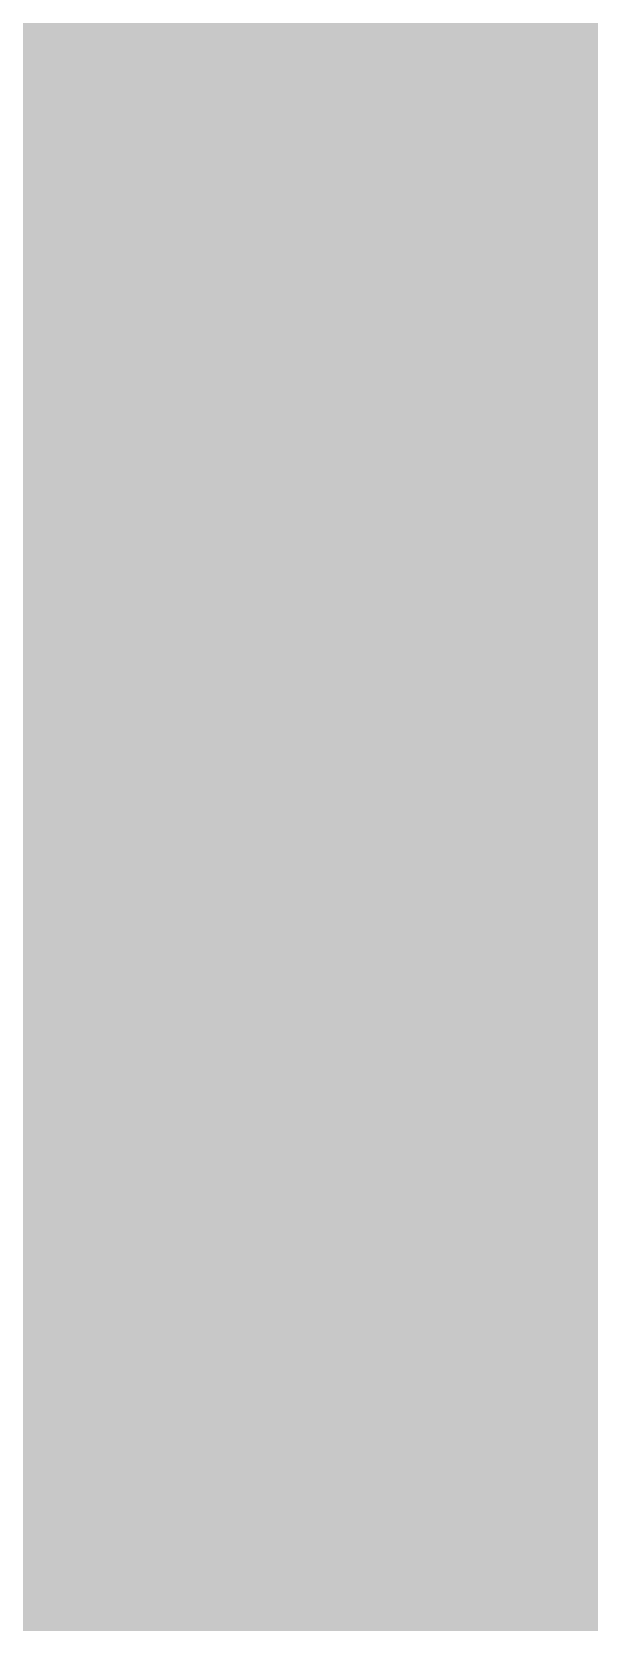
# Model space of a CAD drawing. Extents: x -5280327 to 29700, y -3925683 to 5564800.
# Drawn here: x 18064.4 to 18201.4, y 2974 to 3365.2 of the extents above; entities that cross this region are included whole.
import ezdxf

# ---------------------------------------------------------------- set-up
doc = ezdxf.new("R2010")
doc.units = 0
doc.linetypes.add('6', pattern=[2640.8740234375, 1320.43701171875, -1320.43701171875])
doc.layers.get('0').update_dxf_attribs({"linetype": 'CONTINUOUS'})

msp = doc.modelspace()

# ---------------------------------------------------------------- linework, layer by layer
at = {"color": 7, "linetype": '6', "const_width": 10343.08203125}
msp.add_lwpolyline([(0, 29405.619140625), (24528.31640625, 0)], dxfattribs=at)
msp.add_lwpolyline([(0, 29405.619140625), (24528.31640625, 0)], dxfattribs=at)
at = {"layer": 'PUNTOS GEODESICOS', "color": 7, "const_width": 33.25140380859375}
for points in [[(18044.95158983993, 3244.087355596919), (18048.12786240194, 3244.0876552074747), (18048.12786240194, 3244.0876552074747), (18051.6061423335, 3243.3833675970745), (18054.44139855714, 3242.0725184529765), (18056.633573664825, 3240.1551193744203), (18056.633573664825, 3240.1551193744203), (18058.128437740168, 3237.6982037550006), (18058.871806645933, 3234.76879506695), (18058.863621179953, 3231.3669065873864), (18058.786831309568, 3230.639280211991), (18058.786831309568, 3230.639280211991), (18058.36569328525, 3228.5531750764667), (18057.56735701087, 3226.701022743801), (18056.39176319534, 3225.0828389714516), (18056.39176319534, 3225.0828389714516), (18054.877582168032, 3223.7422277096825), (18053.063529371797, 3222.7227802152515), (18050.949546541426, 3222.024513339884), (18050.949546541426, 3222.024513339884), (18053.097549010086, 3221.060394365794), (18054.837860534437, 3219.6862745048106), (18056.170423271014, 3217.9021716299767), (18056.170423271014, 3217.9021716299767), (18057.060863724924, 3215.769616791042), (18057.474853943328, 3213.3501260827625), (18057.412334988505, 3210.6437190560578), (18057.335545118116, 3209.916092680662), (18057.335545118116, 3209.916092680662), (18056.591506679964, 3206.384090493236), (18055.174289118087, 3203.508981786635), (18053.083833734137, 3201.2907883732673), (18053.083833734137, 3201.2907883732673), (18050.390906116212, 3199.786757608742), (18047.166316024366, 3199.0541178813587)], [(18046.490417834088, 3225.3767169494154), (18048.113689414236, 3225.379122588005), (18049.50713564473, 3225.7532044223153), (18050.670700104652, 3226.4989788663647), (18050.670700104652, 3226.4989788663647), (18051.577609128857, 3227.58861474765), (18052.20113334725, 3228.994268710818), (18052.541215370038, 3230.715956586278), (18052.68519637502, 3232.080255976313), (18052.68519637502, 3232.080255976313), (18052.688009238576, 3233.704699471808), (18052.32963329718, 3235.101575363645), (18051.61001088975, 3236.270897804356), (18051.61001088975, 3236.270897804356), (18050.55325367184, 3237.182871848233), (18049.183517427613, 3237.8076927011566), (18047.500745136604, 3238.14537342139)], [(18090.31158828665, 3194.1431461104903), (18090.31158828665, 3194.1431461104903), (18087.944075058236, 3194.5445805574677), (18085.81373202429, 3195.224121955477), (18083.920491249006, 3196.181795691534), (18083.920491249006, 3196.181795691534), (18082.282794876428, 3197.3986225640256), (18080.919136228134, 3198.855604404029), (18079.82944897781, 3200.5527657231446), (18079.82944897781, 3200.5527657231446), (18079.024286719432, 3202.4770691216013), (18078.514253472214, 3204.6154593265833), (18078.299283821732, 3206.9679593177166), (18078.299283821732, 3206.9679593177166), (18084.605378841108, 3206.302447090969), (18084.605378841108, 3206.302447090969), (18084.605378841108, 3206.302447090969), (18084.860728639662, 3204.526440631504), (18085.461941893318, 3203.0579459987425), (18086.408951455065, 3201.8969857346024), (18086.408951455065, 3201.8969857346024), (18087.65885273038, 3201.0242429463924), (18089.168793419354, 3200.4203825036216), (18090.938705551987, 3200.085427969526), (18090.938705551987, 3200.085427969526), (18092.84768997015, 3200.067901299147), (18094.491935176018, 3200.4461685623387), (18095.87137178617, 3201.2202535411907), (18095.87137178617, 3201.2202535411907), (18096.94539753438, 3202.3603777769645), (18097.673464594263, 3203.836744646075), (18098.05550243797, 3205.6493773470024), (18098.196283865116, 3206.983359023069), (18098.196283865116, 3206.983359023069), (18098.232629944352, 3209.0385505792688), (18097.87674934644, 3210.7979170901235), (18097.128571217527, 3212.261479930333), (18097.128571217527, 3212.261479930333), (18096.014866345744, 3213.3923505988905), (18094.562459808603, 3214.153625129136), (18092.771281424775, 3214.545323655599), (18089.648551681486, 3214.874880166058), (18090.269269791148, 3220.756526451256), (18093.391999534433, 3220.426969940797), (18093.391999534433, 3220.426969940797), (18095.01526710227, 3220.429376090045), (18096.408717862574, 3220.803457413697), (18097.572281804998, 3221.5492318577462), (18097.572281804998, 3221.5492318577462), (18098.47918681689, 3222.6388681767385), (18099.102715565095, 3224.0445217021993), (18099.442797070384, 3225.7662095776595), (18099.586778075365, 3227.1305089676944), (18099.586778075365, 3227.1305089676944), (18099.589586926606, 3228.7549529008966), (18099.231215517306, 3230.1518282820757), (18098.5115925901, 3231.3211507957376), (18098.5115925901, 3231.3211507957376), (18097.454831359868, 3232.233125350273), (18096.085099645457, 3232.857945692538), (18094.40232683695, 3233.1956264127716), (18094.40232683695, 3233.1956264127716), (18092.909692770198, 3233.204985321513), (18091.544499260686, 3232.9045545754548), (18090.30667692955, 3232.2943485459823), (18090.30667692955, 3232.2943485459823), (18089.227431605446, 3231.3472300453054), (18088.33802183337, 3230.0360505781987), (18087.638379280852, 3228.360824880803), (18087.638379280852, 3228.360824880803), (18081.362602025594, 3229.0231375411117), (18081.362602025594, 3229.0231375411117), (18081.362602025594, 3229.0231375411117), (18082.60182603642, 3232.29340849689), (18084.29854582755, 3234.960188945405), (18086.452694851538, 3237.023493403944), (18086.452694851538, 3237.023493403944), (18088.99423283525, 3238.432807839198), (18091.853172057774, 3239.1376085153493), (18095.02944410229, 3239.1379082718076), (18095.02944410229, 3239.1379082718076), (18098.507720023816, 3238.433621026163), (18101.342980774985, 3237.122771444358), (18103.53515536517, 3235.205372365802), (18103.53515536517, 3235.205372365802), (18105.030015428198, 3232.7484571840896), (18105.77338886378, 3229.8190480583316), (18105.765202880302, 3226.417159578768), (18105.688413012194, 3225.6895332033723), (18105.688413012194, 3225.6895332033723), (18105.267270973283, 3223.6034285055553), (18104.468939228715, 3221.7512757351824), (18103.293344895686, 3220.133091962833), (18103.293344895686, 3220.133091962833), (18101.779159858343, 3218.7924811387716), (18099.96511158964, 3217.773033133682), (18097.85112824177, 3217.074766331266), (18097.85112824177, 3217.074766331266), (18099.999126700397, 3216.110647794883), (18101.73944275228, 3214.736527496192), (18103.072004971364, 3212.9524246943092), (18103.072004971364, 3212.9524246943092), (18103.962441412958, 3210.8198702201307), (18104.376436161176, 3208.400379074144), (18104.31391668885, 3205.6939720474393), (18104.237126820743, 3204.966345744995), (18104.237126820743, 3204.966345744995), (18103.493084367994, 3201.4343439952754), (18102.075871335932, 3198.5592347050656), (18099.985415434483, 3196.3410414376), (18099.985415434483, 3196.3410414376), (18097.292483804245, 3194.837011037831), (18094.06789824221, 3194.10437087274), (18090.31158828665, 3194.1431461104903)], [(18111.90139204177, 3199.1606640492796), (18112.46771732819, 3204.526908394563), (18130.631941922187, 3234.8901204173635), (18136.99867246981, 3234.218209057737), (18119.236655983885, 3204.1804153159374), (18140.85322208304, 3201.8991162742377), (18140.248501862567, 3196.1690587777316), (18111.90139204177, 3199.1606640492796)], [(18147.22158769946, 3195.433155870467), (18147.787912985877, 3200.7994001427996), (18165.952137579876, 3231.1626121656), (18172.318868127495, 3230.4907008059736), (18154.556851641573, 3200.452907064174), (18176.173417738446, 3198.171608022474), (18175.568697517974, 3192.441550525968), (18147.22158769946, 3195.433155870467)], [(18047.59035295817, 3205.395915570957), (18048.96979008582, 3206.170000549809), (18048.96979008582, 3206.170000549809), (18050.04381984635, 3207.310124347876), (18050.771882374138, 3208.7864917276447), (18051.153920737623, 3210.599124355621), (18051.294702162486, 3211.9331060316877), (18051.294702162486, 3211.9331060316877), (18051.331052256322, 3213.98829715018), (18050.975167128596, 3215.747664171693), (18050.226989517178, 3217.2112269389513), (18050.226989517178, 3217.2112269389513), (18049.113288655433, 3218.3420971698015), (18047.66087759076, 3219.1033722107054)], [(18132.932763615423, 3216.315355922893), (18138.965998753145, 3215.6786399400007), (18136.227160082915, 3189.7266335235727), (18130.19392494519, 3190.363349506465), (18132.932763615423, 3216.315355922893)], [(18168.25295927311, 3212.5878476711296), (18174.286194410834, 3211.951131688237), (18171.547355740604, 3185.9991252718087), (18165.51412060288, 3186.6358412547015), (18168.25295927311, 3212.5878476711296)], [(18064.134715651577, 3197.3655474408083), (18064.819425317997, 3203.8535490996287), (18071.30742692438, 3203.1688394012945), (18070.622717257964, 3196.680837815425), (18064.134715651577, 3197.3655474408083)], [(18049.135125774803, 3124.6601933676966), (18049.70145106122, 3130.02643771298), (18067.235472317265, 3148.899060475537), (18067.235472317265, 3148.899060475537), (18068.184224986253, 3149.997905204957), (18069.00448521928, 3151.137553069431), (18069.696188534337, 3152.318021139539), (18069.696188534337, 3152.318021139539), (18070.238588471162, 3153.5040299258194), (18070.61098876904, 3154.660287537109), (18070.813324376024, 3155.7868099497186), (18070.8197235317, 3155.8474454506054), (18070.8197235317, 3155.8474454506054), (18070.819614271328, 3157.492634296132), (18070.448215000622, 3158.9113215738057), (18069.705460555924, 3160.1035221656703), (18069.705460555924, 3160.1035221656703), (18068.615107945112, 3161.0360725316605), (18067.20096407239, 3161.6757984078868), (18065.462964439786, 3162.022713655075), (18065.462964439786, 3162.022713655075), (18063.77512010755, 3162.022018576094), (18062.268948820478, 3161.644499573304), (18060.94438739371, 3160.890170434481), (18060.94438739371, 3160.890170434481), (18059.841697732827, 3159.7854367198865), (18059.00118961992, 3158.356693047101), (18058.42280097352, 3156.6039539334124), (18058.419601395683, 3156.5736361464933), (18052.022553083938, 3157.248747072559), (18052.02575266178, 3157.279064859478), (18052.02575266178, 3157.279064859478), (18053.22202520238, 3160.7071458818145), (18054.917448862798, 3163.506903299625), (18057.11196335343, 3165.6783510465857), (18057.11196335343, 3165.6783510465857), (18059.7314480311, 3167.164593391846), (18062.701829983227, 3167.9087253397515), (18066.023047021205, 3167.910759146103), (18066.023047021205, 3167.910759146103), (18069.64954493805, 3167.1908293405795), (18072.606074709915, 3165.8671816389196), (18074.89257145811, 3163.939828369875), (18074.89257145811, 3163.939828369875), (18076.45445060718, 3161.47243411383), (18077.237179190073, 3158.5286531650504), (18077.240690454168, 3155.1084994572143), (18077.23749087633, 3155.078181670295), (18077.23749087633, 3155.078181670295), (18076.96276325488, 3153.507985850243), (18076.46715214421, 3151.9100029931606), (18075.750590581967, 3150.2842492212612), (18075.750590581967, 3150.2842492212612), (18074.84199935109, 3148.678763698581), (18073.770350507817, 3147.1415723849896), (18072.53557771215, 3145.6726926428723), (18057.941640302182, 3129.677953650354), (18074.616410783394, 3127.918185834979), (18073.995692673732, 3122.0365394768296), (18049.135125774803, 3124.6601933676966)], [(18093.229797236036, 3119.546841487336), (18093.229797236036, 3119.546841487336), (18090.862283095732, 3119.948276007265), (18088.73194109222, 3120.6278173323235), (18086.83870020067, 3121.58549106838), (18086.83870020067, 3121.58549106838), (18085.201002913924, 3122.802318086774), (18083.837345296062, 3124.2592997808747), (18082.747657927193, 3125.956461099991), (18082.747657927193, 3125.956461099991), (18081.942494756928, 3127.8807645713987), (18081.432462540146, 3130.019154703429), (18081.217492771117, 3132.371654694563), (18081.217492771117, 3132.371654694563), (18087.523587790492, 3131.706142467815), (18087.523587790492, 3131.706142467815), (18087.523587790492, 3131.706142467815), (18087.778936677158, 3129.9301360813015), (18088.38015096125, 3128.4616413755884), (18089.32716040445, 3127.3006811114487), (18089.32716040445, 3127.3006811114487), (18090.577060765598, 3126.42793839619), (18092.087002487286, 3125.8240778075165), (18093.856914501375, 3125.4891233463723), (18093.856914501375, 3125.4891233463723), (18095.765898007645, 3125.471596748944), (18097.410144243946, 3125.8498638662336), (18098.789580735553, 3126.6239489180366), (18098.789580735553, 3126.6239489180366), (18099.863605571874, 3127.764073226762), (18100.59167366219, 3129.240440022921), (18100.973711387353, 3131.0530727238483), (18101.1144928145, 3132.387054399915), (18101.1144928145, 3132.387054399915), (18101.150837981848, 3134.442246029066), (18100.79495841437, 3136.2016124669694), (18100.04678016919, 3137.6651753071787), (18100.04678016919, 3137.6651753071787), (18098.933074380962, 3138.7960460486875), (18097.480668876535, 3139.557320505982), (18095.689490376437, 3139.949019032445), (18092.56676063087, 3140.278575542904), (18093.187478740532, 3146.1602218281023), (18096.3102084861, 3145.8306653176433), (18096.3102084861, 3145.8306653176433), (18097.933475139766, 3145.8330715398424), (18099.326926930506, 3146.2071527905428), (18100.490490756663, 3146.952927234592), (18100.490490756663, 3146.952927234592), (18101.397394854383, 3148.042563626536), (18102.020924633027, 3149.4482170790457), (18102.361006019768, 3151.169904954506), (18102.504987024753, 3152.5342043445403), (18102.504987024753, 3152.5342043445403), (18102.5077949641, 3154.158648350694), (18102.149424585234, 3155.5555236589216), (18101.429801541763, 3156.724846172584), (18101.429801541763, 3156.724846172584), (18100.373039397364, 3157.6368208000704), (18099.00330871339, 3158.261640996433), (18097.320535788615, 3158.599321789618), (18097.320535788615, 3158.599321789618), (18095.827900807693, 3158.6086807713104), (18094.462708328618, 3158.3082498793497), (18093.224885881216, 3157.6980439228287), (18093.224885881216, 3157.6980439228287), (18092.14563964066, 3156.750925568054), (18091.256230901297, 3155.4397458820936), (18090.556588230236, 3153.7645202576496), (18090.556588230236, 3153.7645202576496), (18084.28081097498, 3154.426832917958), (18084.28081097498, 3154.426832917958), (18084.28081097498, 3154.426832917958), (18085.520034073914, 3157.6971040196386), (18087.216754895482, 3160.363884322251), (18089.370903800922, 3162.4271887807904), (18089.370903800922, 3162.4271887807904), (18091.912440872748, 3163.8365032889956), (18094.771381125705, 3164.5413038921956), (18097.94765305395, 3164.5416035757025), (18097.94765305395, 3164.5416035757025), (18101.425928061308, 3163.8373164759605), (18104.261189842917, 3162.526466748253), (18106.45336431456, 3160.6090677426478), (18106.45336431456, 3160.6090677426478), (18107.948223465693, 3158.152152633887), (18108.69159793171, 3155.2227433622265), (18108.683411829687, 3151.820854955614), (18108.60662196158, 3151.0932285802182), (18108.60662196158, 3151.0932285802182), (18108.18547901078, 3149.0071239553527), (18107.387148296646, 3147.1549711120288), (18106.21155384507, 3145.536787339679), (18106.21155384507, 3145.536787339679), (18104.697367893557, 3144.196176588569), (18102.883320657573, 3143.1767285105284), (18100.769337193437, 3142.478461708112), (18100.769337193437, 3142.478461708112), (18102.91733473561, 3141.51434324468), (18104.657651820213, 3140.140222800087), (18105.990213920748, 3138.356120071155), (18105.990213920748, 3138.356120071155), (18106.88064945045, 3136.223565669928), (18107.294645229103, 3133.80407445099), (18107.232125638235, 3131.0976674242856), (18107.155335770127, 3130.370041121841), (18107.155335770127, 3130.370041121841), (18106.41129240549, 3126.838039445073), (18104.994080403863, 3123.9629300819115), (18102.90362438387, 3121.7447368144462), (18102.90362438387, 3121.7447368144462), (18100.210691841738, 3120.2407064876284), (18096.986107310142, 3119.508066176635), (18093.229797236036, 3119.546841487336)], [(18127.246329018257, 3115.956915103118), (18127.246329018257, 3115.956915103118), (18123.43390383895, 3116.739050611038), (18120.404853779342, 3118.198074865633), (18118.159098308148, 3120.3340143481873), (18118.159098308148, 3120.3340143481873), (18116.681546312688, 3123.0360564131206), (18115.95716722977, 3126.1933689368843), (18115.98588241345, 3129.8059766499337), (18118.100803393903, 3149.846018994245), (18118.100803393903, 3149.846018994245), (18118.83665914962, 3153.429984098654), (18120.220964713986, 3156.3800877274607), (18122.25364076854, 3158.696346002878), (18122.25364076854, 3158.696346002878), (18124.908254394042, 3160.289581196223), (18128.158434960173, 3161.0706047820363), (18132.004101333805, 3161.03943091285), (18132.004101333805, 3161.03943091285), (18135.786871182307, 3160.267244342933), (18138.808003224134, 3158.8294848508735), (18141.067413437744, 3156.7261668080578), (18141.067413437744, 3156.7261668080578), (18142.563893103918, 3154.0425711092125), (18143.29629990726, 3150.863966612117), (18143.26454794089, 3147.1903693660342), (18141.149626958155, 3127.150327021723), (18141.149626958155, 3127.150327021723), (18140.4154069392, 3123.566196245151), (18139.0362091895, 3120.6155457741907), (18137.01194846786, 3118.298400266346), (18137.01194846786, 3118.298400266346), (18134.362339214513, 3116.7046438367165), (18131.107160543193, 3115.9241399552125), (18127.246329018257, 3115.956915103118)], [(18127.86704712792, 3121.8385613883156), (18129.941006571196, 3121.8189518154313), (18131.63553211578, 3122.23789593516), (18132.95054140433, 3123.095418842712), (18132.95054140433, 3123.095418842712), (18133.92450348476, 3124.3363664440526), (18134.59595184595, 3125.905565677837), (18134.964802997547, 3127.803040909763), (18137.079723980278, 3147.843083254074), (18137.079723980278, 3147.843083254074), (18137.116657790815, 3149.790917133265), (18136.788153480513, 3151.4707577961753), (18136.09412667675, 3152.8826224592863), (18136.09412667675, 3152.8826224592863), (18134.986173087927, 3153.987338300839), (18133.415953168904, 3154.745720389174), (18131.383383224143, 3155.1577846276523), (18131.383383224143, 3155.1577846276523), (18129.309552950075, 3155.179090607613), (18127.61561552434, 3154.765185883449), (18126.301488737787, 3153.9160861396663), (18126.301488737787, 3153.9160861396663), (18125.32801133598, 3152.6802035397595), (18124.656084565413, 3151.1059376996154), (18124.285627354515, 3149.193305106205), (18122.17070637406, 3129.153262761894), (18122.17070637406, 3129.153262761894), (18122.135323765808, 3127.2205998860604), (18122.46441619496, 3125.5457985457633), (18123.15790346537, 3124.1288824501407), (18123.15790346537, 3124.1288824501407), (18124.264919697453, 3123.0157570866922), (18125.834661207104, 3122.2523083919973), (18127.86704712792, 3121.8385613883156)]]:
    msp.add_lwpolyline(points, dxfattribs=at)

doc.saveas('drawing.dxf')
